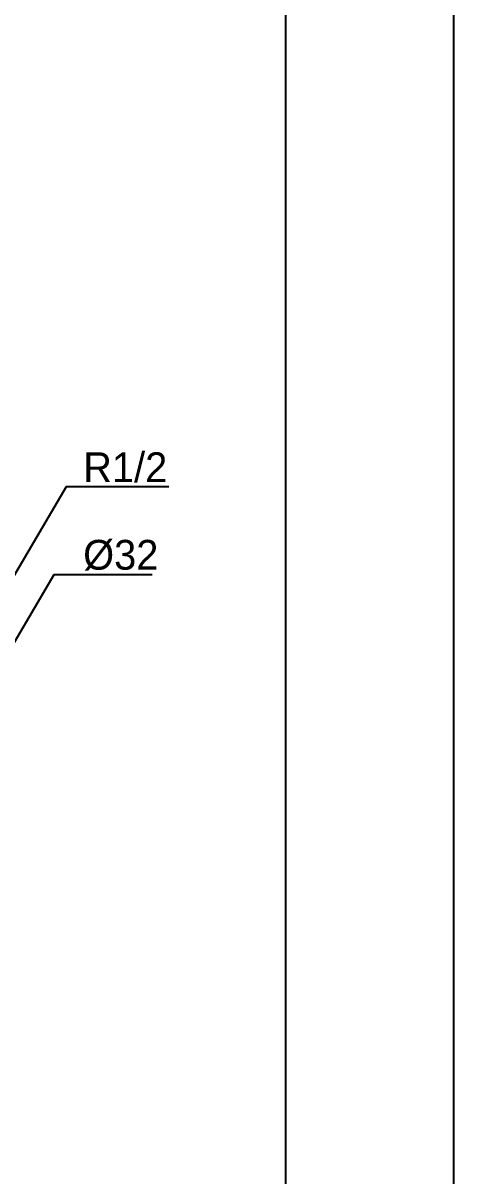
# Model space of a CAD drawing. Header units: millimetres. Extents: x 12300 to 14725, y -475 to 2955.
# Drawn here: x 14320 to 14725, y 394 to 1479 of the extents above; entities that cross this region are included whole.
import ezdxf
from ezdxf.lldxf.tags import DXFTag

# ---------------------------------------------------------------- set-up
doc = ezdxf.new("R2010")
doc.units = ezdxf.units.MM
doc.header["$LTSCALE"] = 0.2
doc.layers.add('1', color=1, linetype='Continuous')
doc.layers.add('YA', color=7, linetype='Continuous')
doc.layers.add('LINE', color=7, linetype='Continuous', lineweight=25)
doc.styles.add('h', font='', dxfattribs={"height": 28})
doc.styles.get('h').set_extended_font_data('Haansoft Batang')
tags = doc.linetypes.add('Amconstr', pattern=[9999, 9999, 0]).pattern_tags.tags
tags[6:7] = [DXFTag(74, 4), DXFTag(75, 0), DXFTag(340, '0'), DXFTag(46, 1.0), DXFTag(50, 0.0), DXFTag(44, 0.0), DXFTag(45, 0.0)]
tags[4:5] = [DXFTag(74, 4), DXFTag(75, 0), DXFTag(340, '0'), DXFTag(46, 1.0), DXFTag(50, 0.0), DXFTag(44, 0.0), DXFTag(45, 0.0)]

msp = doc.modelspace()

# ---------------------------------------------------------------- linework, layer by layer
at = {"layer": '1', "color": 0}
for p, q in [((14360.3, 1042.3, 0.1), (14302.1, 942.8, 0.1)), ((14457, 1042.3, 0.1), (14360.3, 1042.3, 0.1)), ((14348.9, 959.6, 0.1), (14301.9, 879.4, 0.1)), ((14441.3, 959.6, 0.1), (14348.9, 959.6, 0.1))]:
    msp.add_line(p, q, dxfattribs=at)
at = {"layer": 'LINE', "linetype": 'Amconstr'}
msp.add_line((14567.1, -332.6), (14567.1, 2835.4), dxfattribs=at)
at = {"layer": 'YA', "color": 0}
msp.add_lwpolyline([(12299.7, -475.1), (14725.2, -475.1), (14725.2, 2955.2), (12299.7, 2955.2)], close=True, dxfattribs=at)

# ---------------------------------------------------------------- texts
at = {"layer": '1', "color": 0, "char_height": 28, "attachment_point": 5, "style": 'h'}
for s, insert in [('R1/2', (14416, 1060.6, 0.1)), ('%%C32', (14411.8, 977.9, 0.1))]:
    msp.add_mtext(s, dxfattribs=dict(at, insert=insert))

doc.saveas('drawing.dxf')
